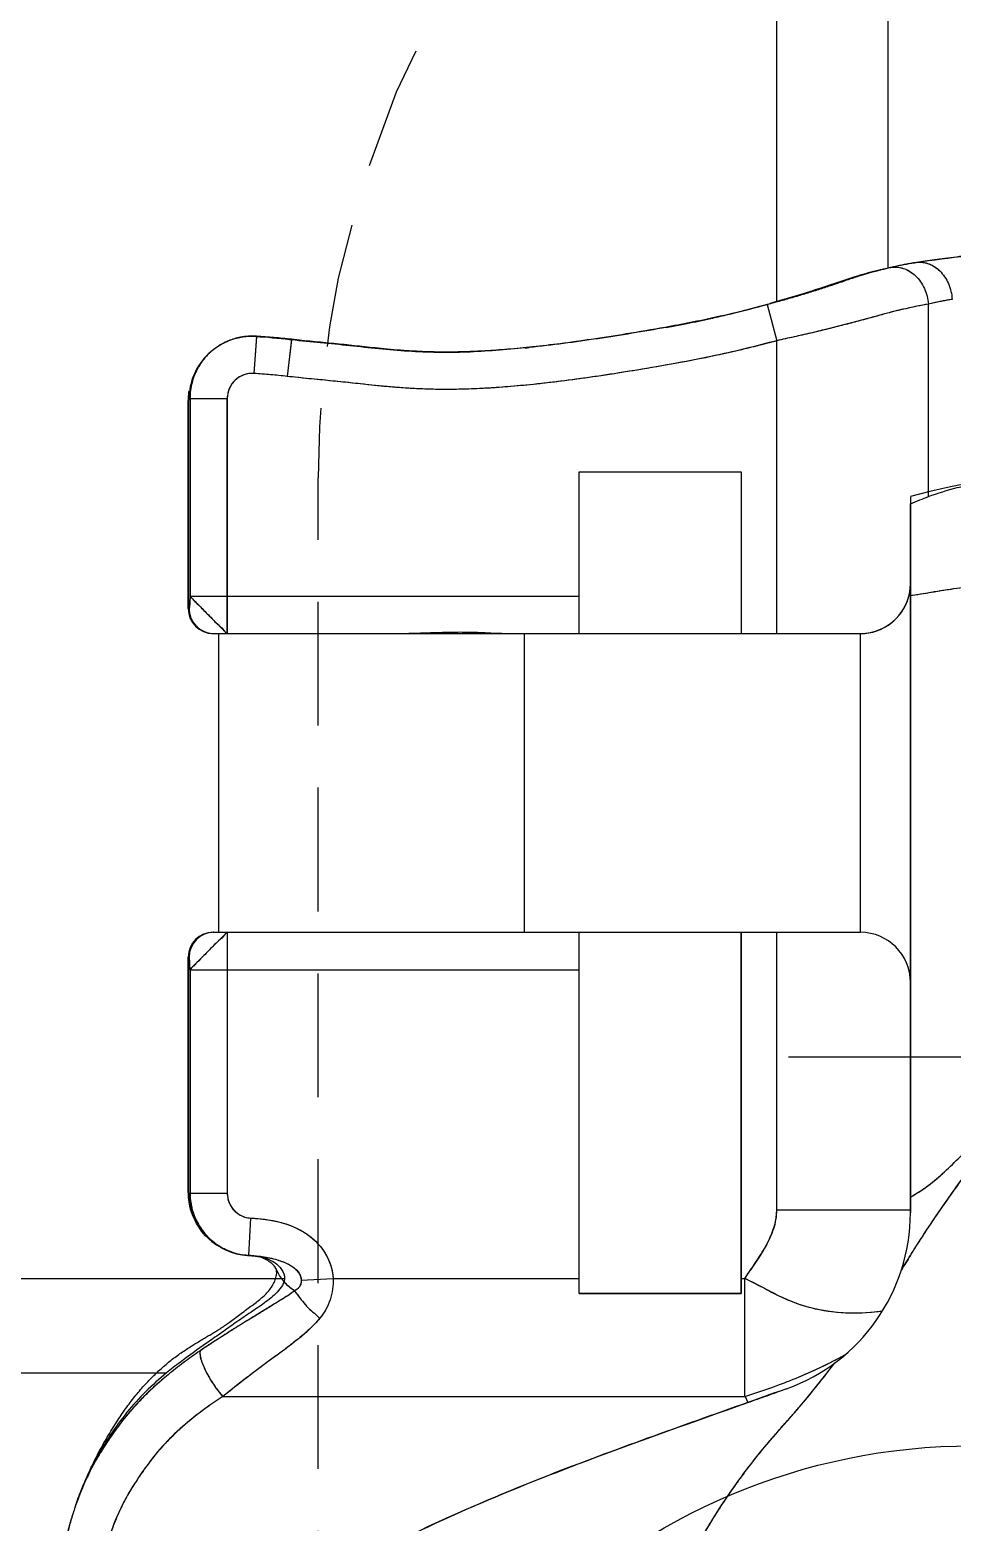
# Model space of a CAD drawing. Header units: millimetres. Extents: x 23075 to 24509, y -21593 to -20579.
# Drawn here: x 23700.8 to 23708.24, y -20905.32 to -20893.27 of the extents above; entities that cross this region are included whole.
import ezdxf

# ---------------------------------------------------------------- set-up
doc = ezdxf.new("R2010")
doc.units = ezdxf.units.MM
doc.header["$LTSCALE"] = 8
doc.linetypes.add('CENTER2', pattern=[1.125, 0.75, -0.125, 0.125, -0.125])
doc.linetypes.add('HIDDEN2', pattern=[0.1875, 0.125, -0.0625])
for name, color, linetype in [('Cav-cor', 30, 'Continuous'), ('PIN', 5, 'Continuous'), ('PRODUCT', 1, 'Continuous')]:
    doc.layers.add(name, color=color, linetype=linetype)

msp = doc.modelspace()

# ---------------------------------------------------------------- linework, layer by layer
at = {"linetype": 'HIDDEN2'}
msp.add_lwpolyline([(23743.12452297577, -20896.88509568168), (23743.12452297577, -20910.88509568168, -0.414213562373095), (23735.12452297577, -20918.88509568168), (23711.12452297577, -20918.88509568168, -0.4142135623730963), (23703.12452297577, -20910.88509568168), (23703.12452297577, -20896.88509568168, -0.4142135623730708), (23711.12452297577, -20888.88509568168), (23735.12452297577, -20888.88509568168, -0.4142135623731179)], format="xyb", close=True, dxfattribs=at)
at = {"layer": 'Cav-cor', "color": 241}
for p, q in [((23706.82722064855, -20895.46195229408), (23706.82722064855, -20888.31587822279)), ((23707.72667331585, -20895.19146022238), (23707.72667331585, -20889.23926096569)), ((23707.72667331585, -20895.19146022238), (23707.63081187265, -20895.21336483389)), ((23707.74229601395, -20895.18808681668), (23707.72601383095, -20895.19158312058)), ((23707.94942452605, -20895.14937509899), (23707.93912746545, -20895.15101583389)), ((23706.74926664475, -20895.48634295638), (23706.82722064855, -20895.77724333519)), ((23706.82722064855, -20895.46195229408), (23706.78035549875, -20895.47522275959)), ((23708.05138797715, -20896.99743423338), (23708.05138797715, -20895.48198941389)), ((23702.62615535415, -20895.74595521629), (23702.60670161045, -20896.04185264869)), ((23702.90936140185, -20895.77091662509), (23702.87531941205, -20896.06566057659)), ((23702.90941636995, -20895.77105427749), (23702.89342065925, -20895.76930906919)), ((23706.82722064855, -20898.14159568169), (23706.82722064855, -20895.77724333519)), ((23702.08189850995, -20897.94059568168), (23702.08189855395, -20896.25035208479)), ((23702.09057565535, -20896.24326408299), (23702.39093580005, -20896.24326369609)), ((23702.09057565505, -20896.24326439209), (23702.09057593845, -20897.84012514399)), ((23702.39096233475, -20898.14159568169), (23702.39093580005, -20896.24326369609)), ((23705.23218846595, -20898.14159568169), (23705.23218846595, -20896.83509568169)), ((23705.23218846595, -20896.83509568169), (23706.53868846595, -20896.83509568169)), ((23706.53868846595, -20896.83509568169), (23706.53868846595, -20898.14159568169)), ((23707.90548846595, -20897.03702382069), (23707.90548846595, -20902.81860459439)), ((23702.09057593865, -20897.84009568169), (23705.23218846595, -20897.84009568169)), ((23702.08276649525, -20897.94059568168), (23702.08189850995, -20897.94059568168)), ((23702.28209521415, -20898.14159568169), (23703.72761088025, -20898.14159568169)), ((23702.32296036305, -20900.55359568169), (23702.32296036305, -20898.14159568169)), ((23704.72636215965, -20898.14159568169), (23707.50348846595, -20898.14159568169)), ((23704.78998846595, -20900.55359568169), (23704.78998846595, -20898.14159568169)), ((23707.50348846595, -20900.55359568169), (23707.50348846595, -20898.14159568169)), ((23702.28207996105, -20900.55359568169), (23707.50348846595, -20900.55359568169)), ((23702.39096233475, -20900.55359568169), (23702.39096216035, -20902.65982510319)), ((23705.23218846595, -20903.46809568168), (23705.23218846595, -20900.55359568169)), ((23706.53868846595, -20900.55359568169), (23706.53868846595, -20903.46809568168)), ((23706.82722064855, -20902.79447496229), (23706.82722064855, -20900.55359568169)), ((23702.08189851255, -20902.65972819899), (23702.08189850995, -20900.75459568169)), ((23702.08189850995, -20900.75459568169), (23702.08276979065, -20900.75459568169)), ((23702.09057753875, -20900.85509568169), (23705.23218846595, -20900.85509568169)), ((23702.09057753865, -20900.85511839869), (23702.09057780355, -20902.65988836329)), ((23702.09057780375, -20902.65982496959), (23702.39096216035, -20902.65982510319)), ((23706.82722064855, -20902.79447496229), (23707.90548846595, -20902.79447487489)), ((23702.56515396825, -20903.16123621419), (23702.58145928285, -20902.86026629539)), ((23702.51212988535, -20903.15697229608), (23702.55435229125, -20903.16163952359)), ((23702.55590223445, -20903.16176899759), (23702.57482397475, -20903.16289926539)), ((23693.58727100705, -20903.34727694649), (23702.85364214325, -20903.34727694649)), ((23702.98831603485, -20903.36090057969), (23703.24484813585, -20903.34727694259)), ((23703.24484813655, -20903.34727694649), (23705.23218846595, -20903.34727694649)), ((23706.53868846595, -20903.34727694649), (23706.57044268375, -20903.34727694649)), ((23706.57044268375, -20904.30054527229), (23706.57044268375, -20903.34727694649)), ((23706.53868846595, -20903.46809568168), (23705.23218846595, -20903.46809568168)), ((23707.22296117915, -20904.12382182389), (23707.29644590615, -20904.02911294969)), ((23694.50045149335, -20904.11045192209), (23701.90095323965, -20904.11045192209)), ((23702.35428011355, -20904.30054527229), (23706.57044268375, -20904.30054527229)), ((23706.57113091635, -20904.30054527229), (23706.59232363165, -20904.34961614509))]:
    msp.add_line(p, q, dxfattribs=at)
msp.add_lwpolyline([(23708.60204087005, -20896.89277767068), (23708.56984469715, -20896.89714116399), (23708.39434749885, -20896.92439091699), (23708.22889565435, -20896.95609168558), (23708.06325313375, -20896.99426428789), (23707.90548846595, -20897.03641336519)], dxfattribs=at)
for centre, radius, start, end in [((23708.84306473345, -20900.34834498418), 5.276358226, 101.7651567953904, 102.0416580406013), ((23708.52729348325, -20898.80918224628), 3.7051478736, 99.13393873543843, 101.8378217421221), ((23704.30394699945, -20886.73253597149), 9.0865908455, 283.4489275589942, 285.6077469497839), ((23703.61130684165, -20884.19755958149), 11.7144574049, 285.5346962649949, 285.695482158001), ((23704.36079838255, -20886.78112008699), 9.0264763753, 281.1077778938915, 282.3692327968934), ((23704.70155969995, -20888.35192390209), 7.4191410484, 282.3972802251152, 283.3711262238133), ((23703.54331875875, -20882.59005853689), 13.2965459124, 280.3576101052074, 280.8531601820081), ((23703.94027181955, -20884.66913284269), 11.1799168533, 280.8614706819071, 281.1373144723024), ((23702.58780226345, -20896.25008077809), 0.5057435744, 86.3065975525382, 179.9983316889375), ((23702.23635221705, -20901.73037533469), 5.9971701627, 83.70987025768812, 86.33240355469687), ((23703.76205167285, -20885.52438638568), 10.3627776128, 275.7214723638069, 275.9048776390073), ((23707.50348846595, -20897.73959568169), 0.402, 270, 344.8481283012273), ((23702.28304628865, -20897.94042719779), 0.2011592196, 180.047991635392, 270.0438294505322), ((23702.28348987495, -20900.75432496329), 0.2007293541, 90.04868318174938, 180.0273433849369), ((23707.50348846595, -20900.95559568169), 0.402, 0, 90), ((23702.58499578935, -20902.65940506459), 0.5031159243, 180.0368005112342, 261.6685542598331), ((23706.39798846595, -20902.81860459439), 1.5075, 289.6763212840514, 0), ((23749.75020257125, -20929.14589906028), 49.2555438799, 148.1620238460048, 148.3212219077027), ((23705.75197223255, -20905.09303405479), 1.9280979645, 64.13046613418301, 64.88121501369906), ((23704.32139457485, -20907.09768357739), 3.8447482648, 126.9517531364958, 129.016547793786), ((23704.08292928025, -20906.77111388379), 3.4219952625, 126.7408487734783, 129.3586552311019), ((23704.20433701955, -20906.93204551448), 3.6235835657, 124.1290287560025, 126.7569968106136), ((23705.63041517615, -20900.76448976228), 3.6461564682, 297.0689847740903, 298.6098910635611), ((23705.22563375015, -20899.89008303799), 4.6101427188, 291.1405789748055, 292.4025052034888), ((23705.07246927845, -20899.48271452658), 5.0453362001, 287.2716603641746, 291.0944246060771), ((23703.55250504445, -20906.00749557208), 2.5253183909, 151.4256377074209, 158.2103451846793), ((23703.42470481215, -20905.95423720308), 2.3868796655, 158.5634900856841, 160.063402172561), ((23703.44764656645, -20905.96315469938), 2.4114934597, 158.2637887215048, 158.5654837687694), ((23703.45824865675, -20905.96607626729), 2.4224501497, 160.0706923812263, 161.4038811226349)]:
    msp.add_arc(centre, radius, start, end, dxfattribs=at)
for points, knots in [([(23711.97618295945, -20894.64883288808), (23711.88041612615, -20894.66940873519), (23711.68717940905, -20894.69491637609), (23711.39921321185, -20894.72746723768), (23711.11582689075, -20894.76616138418), (23710.83629024345, -20894.80193388598), (23710.56072419245, -20894.83272450108), (23710.29043894845, -20894.86521415118), (23710.02534148315, -20894.89462397859), (23709.68444038205, -20894.93230180879), (23709.27715783745, -20894.98387232899), (23708.81050181195, -20895.04079954429), (23708.37103010095, -20895.09216636329), (23708.08715590715, -20895.12754575788), (23707.94942452605, -20895.14937509899)], [0, 0, 0, 0, 0.0724144966, 0.1438376885, 0.2143325346, 0.2838276629, 0.352181175, 0.4193157916, 0.485082546, 0.5493647799, 0.6728696717, 0.7885768064, 0.8969065412, 1, 1, 1, 1]), ([(23707.63082705085, -20895.21354580859), (23707.57268334355, -20895.22790304949), (23707.44877192115, -20895.26296185279), (23707.25675761205, -20895.32927021529), (23707.04719825635, -20895.39803018049), (23706.90155871845, -20895.44075112289), (23706.82722064855, -20895.46195229408)], [0, 0, 0, 0, 0.2135706783, 0.4588427783, 0.7243367186, 1, 1, 1, 1]), ([(23707.74218202675, -20895.18744298908), (23707.75076051095, -20895.18559607159), (23707.78613109865, -20895.18049003139), (23707.82273078075, -20895.18517427969), (23707.84834240685, -20895.19339199529)], [0, 0, 0, 0, 0.2459874776, 1, 1, 1, 1]), ([(23707.89792380105, -20895.21599142579), (23707.91102722985, -20895.22382525099), (23707.92771818815, -20895.23592366978), (23707.94292049515, -20895.24965328149), (23707.94669699115, -20895.25325072808)], [0, 0, 0, 0, 0.7453555183, 1, 1, 1, 1]), ([(23707.94669699115, -20895.25325072808), (23707.97697080465, -20895.28208921379), (23708.02657376285, -20895.35424808699), (23708.04807691235, -20895.43869092719), (23708.05138825845, -20895.48198941389)], [0, 0, 0, 0, 0.4905327775, 1, 1, 1, 1]), ([(23707.96422671815, -20895.14453683129), (23707.99554033595, -20895.14176594859), (23708.06262323515, -20895.15221531189), (23708.11802760955, -20895.19018402839), (23708.14220817385, -20895.21371807828)], [0, 0, 0, 0, 0.4823066338000001, 1, 1, 1, 1]), ([(23708.14220817385, -20895.21371807828), (23708.17201757605, -20895.24273046809), (23708.22044661435, -20895.31560665009), (23708.24030987285, -20895.40029922279), (23708.24287021765, -20895.44372133059)], [0, 0, 0, 0, 0.4888334875, 1, 1, 1, 1]), ([(23708.05138797715, -20895.48198941389), (23707.96965008625, -20895.49666596579), (23707.78835019865, -20895.53418654478), (23707.50062324605, -20895.61685701849), (23707.17427291265, -20895.70022079979), (23706.94512948585, -20895.75197090759), (23706.82722064855, -20895.77724333519)], [0, 0, 0, 0, 0.1977983604, 0.4405581397, 0.7127838953, 1, 1, 1, 1]), ([(23705.93392345945, -20895.66993400899), (23705.75066063425, -20895.70346407848), (23705.38301846585, -20895.76441728809), (23705.01345555335, -20895.81301534099), (23704.82814538695, -20895.83217975009)], [0, 0, 0, 0, 0.5000086302000001, 1, 1, 1, 1]), ([(23706.82722064855, -20895.77724333519), (23706.66654772985, -20895.82026076749), (23706.34349453185, -20895.90055126079), (23705.85243466835, -20895.99022540649), (23705.35981731945, -20896.06999349188), (23704.86483716625, -20896.13399408299), (23704.45000127685, -20896.16716190949), (23704.11727045715, -20896.17295267029), (23703.86780682175, -20896.16427928799), (23703.61906879645, -20896.14385918188), (23703.37115691525, -20896.11556124429), (23703.12282513685, -20896.09128733088), (23702.95726402675, -20896.07507239608), (23702.87463547605, -20896.06558669959)], [0, 0, 0, 0, 0.1249973385, 0.249999263, 0.3750037073, 0.5000037399, 0.6249924354, 0.6874920118000001, 0.7499911881999999, 0.81249108, 0.8749942865000001, 0.9374973359000001, 1, 1, 1, 1]), ([(23704.79514446765, -20895.83553952819), (23704.71671359845, -20895.84339703139), (23704.55964968535, -20895.85720452779), (23704.24496690655, -20895.87675961959), (23703.85006098705, -20895.87119837768), (23703.45840225605, -20895.82603323768), (23703.14472443095, -20895.79449385449), (23702.98778158695, -20895.77953430069), (23702.90941636995, -20895.77105427749)], [0, 0, 0, 0, 0.1250118081, 0.2500314695, 0.4999713333, 0.7499790934999999, 0.8749894351, 1, 1, 1, 1]), ([(23702.60670161045, -20896.04185264869), (23702.57938628955, -20896.04005479199), (23702.52334921475, -20896.04777355629), (23702.45129828105, -20896.09168520589), (23702.40242396115, -20896.16048050459), (23702.39093254925, -20896.21589376889), (23702.39093580005, -20896.24326369609)], [0, 0, 0, 0, 0.2499662904, 0.5000263931000001, 0.7500747626000001, 1, 1, 1, 1]), ([(23707.90548846595, -20897.83540863408), (23707.95210795685, -20897.82752121829), (23708.13727029185, -20897.79671789159), (23708.32280825215, -20897.76780203719), (23708.46214182405, -20897.75026926999)], [0, 0, 0, 0, 0.2518827585, 1, 1, 1, 1]), ([(23702.09057647395, -20897.84012585659), (23702.09045412245, -20897.85258491449), (23702.08996369745, -20897.87072853959), (23702.08875619425, -20897.89385429658), (23702.08773399385, -20897.90889165269), (23702.08655011245, -20897.92120849279), (23702.08550721325, -20897.93140291369), (23702.08420815795, -20897.93641856679), (23702.08360135345, -20897.94059555808), (23702.08276649525, -20897.94059554419)], [0, 0, 0, 0, 0.3697478312, 0.5380770581000001, 0.6881658002, 0.8146126365, 0.912046458, 0.9752250809, 1, 1, 1, 1]), ([(23702.09057683005, -20897.84009568169), (23702.10266263405, -20897.85473017839), (23702.12841695745, -20897.88051952208), (23702.16916805895, -20897.92058941229), (23702.21122202385, -20897.96398468608), (23702.25609653115, -20898.01014158679), (23702.31018444635, -20898.06277936279), (23702.34768170165, -20898.10059204669), (23702.37027305045, -20898.12312943759)], [0, 0, 0, 0, 0.1430839062, 0.274129835, 0.4310726194, 0.5985483406000001, 0.7594328838, 1, 1, 1, 1]), ([(23702.08276649525, -20897.94059568168), (23702.08276656615, -20897.96674146709), (23702.09320729315, -20898.01958780019), (23702.13786448355, -20898.08640613178), (23702.20453810825, -20898.13110117238), (23702.25726694935, -20898.14159568169), (23702.28331759815, -20898.14159568169)], [0, 0, 0, 0, 0.2503347971, 0.5005219357, 0.7505760958, 1, 1, 1, 1]), ([(23703.72761088065, -20898.14159414529), (23703.81314397815, -20898.14159414519), (23703.94136367755, -20898.13738306169), (23704.11198159005, -20898.13191919869), (23704.23913169145, -20898.12848231228), (23704.36494917275, -20898.12958034018), (23704.52711005165, -20898.13650733299), (23704.64736891995, -20898.14160053309), (23704.72636216385, -20898.14160053879)], [0, 0, 0, 0, 0.2568331958, 0.3851030353, 0.5126153219, 0.6387375974, 0.7628042494, 1, 1, 1, 1]), ([(23702.39096233475, -20900.55359568169), (23702.39027777075, -20900.55359568169), (23702.38848781545, -20900.55588796079), (23702.38424757785, -20900.55871872729), (23702.37800323615, -20900.56483723519), (23702.36963745845, -20900.57267196918), (23702.35955324055, -20900.58287111179), (23702.34271950035, -20900.60001430588), (23702.32922046635, -20900.61374319279), (23702.31957284495, -20900.62332351579)], [0, 0, 0, 0, 0.0205680239, 0.07507695610000001, 0.1614764207, 0.2777002024, 0.4217183073, 0.5914934279999999, 1, 1, 1, 1]), ([(23702.31957284495, -20900.62332351579), (23702.29571214155, -20900.64701777559), (23702.24630048745, -20900.69415891589), (23702.18887552005, -20900.75439920858), (23702.14535210085, -20900.79812172199), (23702.11996828695, -20900.82319935549), (23702.10240910125, -20900.84152276619), (23702.09325623945, -20900.85125281928), (23702.09057683005, -20900.85509568169)], [0, 0, 0, 0, 0.3095707192, 0.6285752713, 0.7659802069, 0.8776036993999999, 0.9568717115, 1, 1, 1, 1]), ([(23702.09057713625, -20900.85511902668), (23702.09043380395, -20900.84267397919), (23702.08992662345, -20900.82454279119), (23702.08871846435, -20900.80142308869), (23702.08770264095, -20900.78636970718), (23702.08652789665, -20900.77403266419), (23702.08549797405, -20900.76381358788), (23702.08420338735, -20900.75878862608), (23702.08360625825, -20900.75459562539), (23702.08276979065, -20900.75459561919)], [0, 0, 0, 0, 0.3691662104, 0.5374813047, 0.6876693586, 0.8142768143000001, 0.911881113, 0.9751889162, 1, 1, 1, 1]), ([(23707.90548846595, -20902.69094488419), (23707.95541690345, -20902.66251644348), (23708.05238980085, -20902.60095719388), (23708.18318147395, -20902.48749577629), (23708.30876350795, -20902.36487545109), (23708.43508908885, -20902.23576430469), (23708.56315270385, -20902.10062226169), (23708.73544821705, -20901.91128438069), (23708.86117148175, -20901.76361169259), (23708.94766973865, -20901.66656150198)], [0, 0, 0, 0, 0.1175035476, 0.2340450589, 0.3533646717, 0.4764971503, 0.6034241264, 0.734124233, 1, 1, 1, 1]), ([(23708.06156013525, -20902.92076665088), (23708.20119247105, -20902.71258342969), (23708.50272915135, -20902.29876854458), (23708.80147645095, -20901.88302832669), (23708.94766973865, -20901.66656150198)], [0, 0, 0, 0, 0.4897091334000001, 1, 1, 1, 1]), ([(23702.08189851255, -20902.65973526059), (23702.08248268575, -20902.65990070569), (23702.08535443085, -20902.66040834879), (23702.08830536455, -20902.66023033978), (23702.09057780355, -20902.65988836329)], [0, 0, 0, 0, 0.2089888548, 1, 1, 1, 1]), ([(23702.39096216035, -20902.65982510319), (23702.39095984835, -20902.68507953278), (23702.40075469475, -20902.73611514309), (23702.44272927545, -20902.80134330839), (23702.50580362425, -20902.84647454779), (23702.55623830375, -20902.85890127609), (23702.58145928605, -20902.86026629479)], [0, 0, 0, 0, 0.2499507092, 0.4999782654, 0.7500150018, 1, 1, 1, 1]), ([(23706.57044268375, -20903.34727694649), (23706.59854956385, -20903.30401623759), (23706.65809239585, -20903.21894853729), (23706.74262072115, -20903.08876624769), (23706.80889558005, -20902.94821581589), (23706.82722064855, -20902.84551421479), (23706.82722064855, -20902.79447496229)], [0, 0, 0, 0, 0.2502837059, 0.5037441745, 0.7523862151, 1, 1, 1, 1]), ([(23702.58145928605, -20902.86026629479), (23702.65670515685, -20902.86433587049), (23702.80729397605, -20902.88076214879), (23703.02098681365, -20902.96451414819), (23703.18981222015, -20903.12324753009), (23703.24087499805, -20903.27265648809), (23703.24484813655, -20903.34727694649)], [0, 0, 0, 0, 0.2509906407, 0.50143063, 0.7511066645000001, 1, 1, 1, 1]), ([(23707.90548846595, -20903.16266399709), (23707.91824023555, -20903.14217593909), (23707.96911803995, -20903.06081192569), (23708.02154925325, -20902.98042041419), (23708.06156013525, -20902.92076665088)], [0, 0, 0, 0, 0.2514788691, 1, 1, 1, 1]), ([(23702.62781047695, -20903.16581387988), (23702.66571182665, -20903.16945608798), (23702.73917523595, -20903.18020374569), (23702.82691705675, -20903.20667012349), (23702.89148231525, -20903.23548667679), (23702.93635033955, -20903.26411637559), (23702.97420506025, -20903.30493603149), (23702.98698536965, -20903.34186718009), (23702.98831880175, -20903.36090043549)], [0, 0, 0, 0, 0.2607858373, 0.5069999517, 0.6249101869, 0.7442841424, 0.8693198851999999, 1, 1, 1, 1]), ([(23702.63393760715, -20903.16992040738), (23702.65904290385, -20903.17386468498), (23702.70889082955, -20903.18460826219), (23702.77897418455, -20903.21753268869), (23702.83346808485, -20903.27196769298), (23702.85398092395, -20903.32206727759), (23702.85364214325, -20903.34727694649)], [0, 0, 0, 0, 0.2506898235, 0.5011051878, 0.7512959491, 1, 1, 1, 1]), ([(23702.84934069935, -20903.37351710289), (23702.84259022515, -20903.39500412679), (23702.81835582955, -20903.43441756859), (23702.75466146865, -20903.49812182828), (23702.66480889765, -20903.56639442629), (23702.55208805005, -20903.64004441049), (23702.44171862415, -20903.71665417179), (23702.33292688125, -20903.79449792168), (23702.18786316285, -20903.89552266808), (23702.08024158565, -20903.97231608409), (23702.01015373865, -20904.02518377809)], [0, 0, 0, 0, 0.0631719147, 0.126328579, 0.2525194719, 0.3785371694, 0.5041670611, 0.6292657453, 0.7537595616, 1, 1, 1, 1]), ([(23702.93514127865, -20903.44793141849), (23702.90559577225, -20903.46950682728), (23702.84341479665, -20903.51022435478), (23702.74750140605, -20903.56896414409), (23702.65024669145, -20903.62895380249), (23702.51987030955, -20903.70773639118), (23702.35981241025, -20903.80841074428), (23702.23335411195, -20903.89045169819), (23702.17129481475, -20903.93252934509)], [0, 0, 0, 0, 0.121315147, 0.2462411249, 0.3730116905, 0.5002136048, 0.75136783, 1, 1, 1, 1]), ([(23702.93411915205, -20903.44732639349), (23702.92587552995, -20903.44242263119), (23702.89458663035, -20903.42151813539), (23702.86733001785, -20903.39494685969), (23702.84933823465, -20903.37351064318)], [0, 0, 0, 0, 0.2552534543, 1, 1, 1, 1]), ([(23702.98831880175, -20903.36090043549), (23702.98961956195, -20903.37955050309), (23702.97864107895, -20903.41691508629), (23702.94932155805, -20903.43996693769), (23702.93411915205, -20903.44732639349)], [0, 0, 0, 0, 0.5253656401, 1, 1, 1, 1]), ([(23702.93430870835, -20903.44729774598), (23702.94412028485, -20903.46244910469), (23702.97058968455, -20903.49569989129), (23703.00394859745, -20903.54095414749), (23703.03854995205, -20903.58096964129), (23703.08190206545, -20903.62013412069), (23703.11732397685, -20903.64772730699), (23703.13704548535, -20903.67030089179)], [0, 0, 0, 0, 0.1790516666, 0.420724949, 0.5579955114, 0.7026674023, 1, 1, 1, 1]), ([(23703.24484813655, -20903.34727694649), (23703.24743615355, -20903.40505235409), (23703.23224901005, -20903.52231471819), (23703.17441109485, -20903.62591112519), (23703.13720149765, -20903.66977598108)], [0, 0, 0, 0, 0.5013533021, 1, 1, 1, 1]), ([(23706.59324649365, -20903.35815095259), (23706.63853117745, -20903.38010034609), (23706.72723669835, -20903.42703442539), (23706.85957230045, -20903.49694151309), (23706.99611287355, -20903.55471695289), (23707.18111136915, -20903.60684141808), (23707.41172036635, -20903.63347885809), (23707.59389411705, -20903.62106992579), (23707.68112098095, -20903.60973827949)], [0, 0, 0, 0, 0.1324012876, 0.2639773788, 0.3937133057, 0.5215826595, 0.7685784926000001, 1, 1, 1, 1]), ([(23703.13720149765, -20903.66977598108), (23703.10980296925, -20903.70236181209), (23703.05085920875, -20903.76403485038), (23702.95318119325, -20903.84601851748), (23702.85238870905, -20903.92341222859), (23702.74967407735, -20903.99740171509), (23702.64815994955, -20904.07189474009), (23702.51676622575, -20904.17336922469), (23702.41859933125, -20904.24915990239), (23702.35428011355, -20904.30054527229)], [0, 0, 0, 0, 0.1268407538, 0.2533915203, 0.3796102218, 0.5054017021, 0.6305226079999999, 0.7547268228, 1, 1, 1, 1]), ([(23702.17132338065, -20903.93256449548), (23702.16960215955, -20903.94227798349), (23702.17041260505, -20903.96555440619), (23702.18270740025, -20904.02144091859), (23702.21777622055, -20904.10330084149), (23702.27724182445, -20904.20366203138), (23702.32708990235, -20904.26952619989), (23702.35428011355, -20904.30054505359)], [0, 0, 0, 0, 0.07073170200000001, 0.1642981327, 0.4098295413, 0.7042406609999999, 1, 1, 1, 1]), ([(23706.98260893395, -20904.15229538509), (23707.00881291985, -20904.14149084148), (23707.11254327545, -20904.09756743958), (23707.21458448215, -20904.04961774769), (23707.28964590375, -20904.01124358469)], [0, 0, 0, 0, 0.2516211191, 1, 1, 1, 1]), ([(23701.90096329015, -20904.11047641049), (23701.78428503035, -20904.20527269689), (23701.56979988985, -20904.41701201589), (23701.40569230865, -20904.66917566949), (23701.33477779705, -20904.79963844829)], [0, 0, 0, 0, 0.5030838413000001, 1, 1, 1, 1]), ([(23701.91279316275, -20904.12525659209), (23701.89575568145, -20904.13924136699), (23701.82863219925, -20904.19547260208), (23701.76413710985, -20904.25487878749), (23701.71785899965, -20904.30126440559)], [0, 0, 0, 0, 0.2517210062, 1, 1, 1, 1]), ([(23707.04122889365, -20904.34951547569), (23707.08796304125, -20904.29434629279), (23707.14855641055, -20904.21908660479), (23707.20803923475, -20904.14298638079), (23707.22296117915, -20904.12382182378)], [0, 0, 0, 0, 0.7485419019, 1, 1, 1, 1]), ([(23706.90557298195, -20904.23808133219), (23706.34910699165, -20904.43706558668), (23705.10697922145, -20904.86790651458), (23703.94824533785, -20905.35617448749), (23703.32473881535, -20905.70458562719), (23703.29961090425, -20905.71877640788)], [0, 0, 0, 0, 0.423284379, 0.9767029964, 1, 1, 1, 1]), ([(23701.71785899965, -20904.30126440559), (23701.67333912715, -20904.34588770159), (23701.58831076265, -20904.43807280248), (23701.43713415415, -20904.63672127209), (23701.33746857275, -20904.79546567499), (23701.28168903755, -20904.90660241809)], [0, 0, 0, 0, 0.2526136054, 0.5016591441, 1, 1, 1, 1]), ([(23702.35428011355, -20904.30054527229), (23702.28962585465, -20904.34357811109), (23702.16278295895, -20904.43245403908), (23701.98398093755, -20904.57946770099), (23701.82445536685, -20904.74514215589), (23701.68929323925, -20904.92893833689), (23701.56769315345, -20905.12095254939), (23701.47237645725, -20905.32749449839), (23701.40087314025, -20905.54349947449), (23701.36568385665, -20905.69131430789), (23701.35147881425, -20905.76603523679)], [0, 0, 0, 0, 0.1273650387, 0.253819171, 0.3790570472, 0.5033563764, 0.6273797939, 0.7511905406999999, 0.8752698856000001, 1, 1, 1, 1]), ([(23706.09645573085, -20907.24170525419), (23706.07144887155, -20907.15625205279), (23706.02118434045, -20906.98637648169), (23705.95751746955, -20906.73225728618), (23705.92571434195, -20906.52027347248), (23705.92259254745, -20906.35469552349), (23705.93505974285, -20906.19678528079), (23705.97446623165, -20906.00763720719), (23706.07109579975, -20905.73243054259), (23706.22168661005, -20905.42736464839), (23706.42573969225, -20905.10683015298), (23706.59960682705, -20904.86800349448), (23706.73922978535, -20904.69545405189), (23706.87443628905, -20904.53919631318), (23706.97643840965, -20904.42599997888), (23707.04122889365, -20904.34951547569)], [0, 0, 0, 0, 0.0823454128, 0.1638263251, 0.2421816679, 0.2798946295, 0.3167512095, 0.3884873864, 0.4578033486, 0.5860787400999999, 0.7020547215, 0.808910844, 0.8591020342, 0.9072952948999999, 1, 1, 1, 1]), ([(23701.16227459635, -20905.19356876449), (23701.15146619155, -20905.22568303299), (23701.11072843165, -20905.35546483209), (23701.07979265425, -20905.48820848489), (23701.06075111925, -20905.58853044279)], [0, 0, 0, 0, 0.2491542851, 1, 1, 1, 1])]:
    msp.add_open_spline(points, degree=3, knots=knots, dxfattribs=at)
for points in [[(23707.84834240685, -20895.19339199529), (23707.86563696365, -20895.19894110599), (23707.88233436415, -20895.20667135179), (23707.89792380105, -20895.21599142579)], [(23708.24287021775, -20895.44372133059), (23708.17870868635, -20895.45467362929), (23708.11487796785, -20895.46764800369), (23708.05138797715, -20895.48198941389)], [(23702.87463547605, -20896.06558669959), (23702.78556656645, -20896.05529956848), (23702.69616949875, -20896.04773420398), (23702.60670161045, -20896.04185264869)], [(23702.09057565505, -20896.24326439209), (23702.08718513905, -20896.24477334919), (23702.08403686625, -20896.24720694789), (23702.08189855395, -20896.25024012618)], [(23702.57480913395, -20903.16308437409), (23702.59458645015, -20903.16466998879), (23702.61433725735, -20903.16684100869), (23702.63393760715, -20903.16992040738)], [(23702.85364214325, -20903.34727694649), (23702.85352304215, -20903.35613960578), (23702.85201223565, -20903.36506584219), (23702.84934069935, -20903.37351710289)]]:
    msp.add_open_spline(points, degree=3, dxfattribs=at)
at = {"layer": 'PIN', "color": 62, "linetype": 'CENTER2', "ltscale": 0.3}
msp.add_line((23706.92298846595, -20901.55859568169), (23715.92298846595, -20901.55859568169), dxfattribs=at)
at = {"layer": 'PRODUCT'}
for p, q in [((23707.74852311732, -20895.18602593941), (23707.74218230258, -20895.18744425098)), ((23706.74926664489, -20895.48634295632), (23706.82722064865, -20895.77724333519)), ((23708.05138797727, -20897.03630931896), (23708.05138797727, -20895.48198941381)), ((23702.62646581276, -20895.74123238905), (23702.6067016105, -20896.04185264863)), ((23702.90987928141, -20895.7664326941), (23702.87531941217, -20896.06566057654)), ((23706.82722064865, -20898.14159568168), (23706.82722064865, -20895.77724333519)), ((23702.07648846595, -20897.94059568168), (23702.07648846595, -20896.27357088468)), ((23702.07648892574, -20896.27251790306), (23702.0764908664, -20896.27286498604)), ((23702.09057565538, -20896.24326408297), (23702.39093580015, -20896.24326369604)), ((23702.09057565507, -20896.24326439211), (23702.09057593858, -20897.84012514396)), ((23702.39093580015, -20896.24326369604), (23702.39096233487, -20898.14159568168)), ((23705.23218846596, -20898.14159568168), (23705.23218846596, -20896.83509568168)), ((23705.23218846596, -20896.83509568168), (23706.53868846596, -20896.83509568168)), ((23706.53868846596, -20896.83509568168), (23706.53868846596, -20898.14159568168)), ((23707.90548846596, -20902.81860459444), (23707.90548846596, -20897.09413358326)), ((23702.09057593868, -20897.84009568168), (23705.23218846596, -20897.84009568168)), ((23702.08276649533, -20897.94059568168), (23702.07648854535, -20897.94059568168)), ((23702.27743806129, -20898.14159568168), (23707.50348846595, -20898.14159568168)), ((23704.78998846595, -20900.55359568168), (23704.78998846595, -20898.14159568168)), ((23707.50348846595, -20900.55359568168), (23707.50348846595, -20898.14159568168)), ((23702.27742934673, -20900.55359568168), (23707.50348846595, -20900.55359568168)), ((23702.39096233487, -20900.55359568168), (23702.3909621604, -20902.65982510312)), ((23705.23218846596, -20903.46809568168), (23705.23218846596, -20900.55359568168)), ((23706.53868846596, -20903.46809568168), (23706.53868846596, -20900.55359568168)), ((23706.82722064865, -20902.79447496232), (23706.82722064865, -20900.55359568168)), ((23702.07648846595, -20902.65079749837), (23702.07648846595, -20900.75459568168)), ((23702.07648856505, -20900.75459568168), (23702.08276979073, -20900.75459568168)), ((23702.09057753874, -20900.85509568168), (23705.23218846596, -20900.85509568168)), ((23702.09057753865, -20900.8551183986), (23702.09057780366, -20902.65988836325)), ((23702.07649026611, -20902.65075282451), (23702.0764885161, -20902.6509794896)), ((23702.09057780387, -20902.65982496956), (23702.3909621604, -20902.65982510312)), ((23706.82722064865, -20902.79447496232), (23707.90548846596, -20902.79447487489)), ((23702.56515396831, -20903.16123621417), (23702.58145928298, -20902.86026629539)), ((23702.55594523743, -20903.16177167545), (23702.55624908913, -20903.16178858568)), ((23702.55624908913, -20903.16178858568), (23702.5653828861, -20903.16125646733)), ((23702.78482013692, -20903.27120775988), (23702.78467675226, -20903.2708903046)), ((23702.98831603492, -20903.36090057972), (23703.24484813593, -20903.34727694253)), ((23703.24484813663, -20903.34727694645), (23705.23218846596, -20903.34727694645)), ((23706.53868846596, -20903.34727694645), (23706.57044268384, -20903.34727694645)), ((23706.57044268384, -20904.30054527223), (23706.57044268384, -20903.34727694645)), ((23705.23218846596, -20903.46809568168), (23706.53868846596, -20903.46809568168)), ((23702.35428011356, -20904.30054527223), (23706.57044268384, -20904.30054527223))]:
    msp.add_line(p, q, dxfattribs=at)
msp.add_circle((23708.40798846595, -20909.69909568168), 5, dxfattribs=at)
for centre, radius, start, end in [((23707.50348846595, -20897.73959568168), 0.402, 270, 0), ((23702.27748846596, -20897.94059568168), 0.201, 180, 270), ((23702.27748846596, -20900.75459568168), 0.201, 90, 180), ((23707.50348846595, -20900.95559568168), 0.402, 0, 90), ((23706.39798846596, -20902.81860459444), 1.5075, 289.6763212839211, 0)]:
    msp.add_arc(centre, radius, start, end, dxfattribs=at)
for points, start_tangent, end_tangent in [([(23708.47087630035, -20895.07848690081), (23708.46205415137, -20895.07946778956), (23708.3525395705, -20895.09229556413), (23708.25302962585, -20895.10519946776), (23708.16243858264, -20895.11715480897), (23708.0801692533, -20895.12777110536), (23708.00591400812, -20895.13790252031), (23707.9393729942, -20895.14838010922)], (-0.9939079091665183, -0.1102137382372993), (-0.985654450843223, -0.1687758973696913)), ([(23706.74875031669, -20895.48459577437), (23707.1032010955, -20895.37833253333), (23707.6722804163, -20895.2034743454), (23707.74838131524, -20895.18539742678)], (0.963540639063926, 0.2675620243462838), (0.9754810391190339, 0.2200834894290111)), ([(23707.66189825335, -20895.20660191112), (23707.58990665278, -20895.22594012082), (23707.51524745428, -20895.24844364003), (23707.4365085203, -20895.27447201845), (23707.39372095453, -20895.28904407685)], (-0.969329725904003, -0.2457638754554267), (-0.9462987167450393, -0.3232935797177105)), ([(23707.74218230258, -20895.18744425098), (23707.66601802412, -20895.20556074138), (23707.66189825335, -20895.20660191112)], (-0.9756702095937987, -0.2192433399471764), (-0.9693297258213379, -0.2457638757814703)), ([(23707.74218202681, -20895.1874429891), (23707.84834240691, -20895.19339199525), (23707.9466969912, -20895.25325072799)], (0.9775995106856756, 0.2104737435100338), (0.7241222671279435, -0.6896716191416661)), ([(23707.93937327529, -20895.14837793249), (23707.9030229877, -20895.15473870402), (23707.8659496037, -20895.16167515794), (23707.82736219544, -20895.16931252358), (23707.78639328009, -20895.17780534915), (23707.74852307984, -20895.18602577127)], (-0.9860094606456916, -0.1666893623396295), (-0.9760964642206135, -0.2173377384073384)), ([(23707.93940593287, -20895.14837241484), (23708.04508442572, -20895.15382557157), (23708.14220817394, -20895.21371807824), (23708.21253902086, -20895.31680272779), (23708.24287021773, -20895.44372133053)], (0.9760858857957396, 0.217385242255187), (0.05886184874080743, -0.9982661382431112)), ([(23707.9466969912, -20895.25325072799), (23708.01887311639, -20895.35583759974), (23708.05138825847, -20895.48198941381)], (0.7241222670726342, -0.6896716191997381), (0.07625450532425725, -0.9970883864621797)), ([(23707.39372095453, -20895.28904407685), (23707.35102021565, -20895.30363068997), (23707.25956001427, -20895.33449664232), (23707.16341547885, -20895.36588230871), (23707.06435980133, -20895.39677875759), (23706.96344208614, -20895.42678589282), (23706.85974828911, -20895.45628962074), (23706.74927168134, -20895.48636176811)], (-0.9462987166923043, -0.3232935798720697), (-0.966388318419805, -0.2570867908348103)), ([(23706.13044924485, -20895.63038613414), (23706.47086987845, -20895.55648700519), (23706.74875031669, -20895.48459577437)], (0.9809579773427956, 0.194220098567402), (0.9635406390606818, 0.2675620243579663)), ([(23706.74927168134, -20895.48636176811), (23706.50658300107, -20895.54850315655), (23706.23193961004, -20895.6106955423), (23706.13059122382, -20895.63116015942)], (-0.9664114059404455, -0.2569999892377653), (-0.9813373690759052, -0.1922939626072031)), ([(23708.05138797727, -20895.48198941381), (23707.95835777565, -20895.49964726973), (23707.86772631968, -20895.51894835242), (23707.78031160681, -20895.53985147355), (23707.68776007222, -20895.56414913564), (23707.58463344703, -20895.59230920317), (23707.47195969228, -20895.62288665651), (23707.35150025822, -20895.654528456), (23707.226071471, -20895.68597979975), (23707.09849601554, -20895.71647169009), (23706.96742613589, -20895.74649441127), (23706.82722064865, -20895.77724333519)], (-0.9842593776174732, -0.1767299566345915), (-0.977791797129308, -0.2095786283632907)), ([(23708.24287021783, -20895.44372133053), (23708.207993736, -20895.44988358933), (23708.17233438248, -20895.456617022), (23708.13491284307, -20895.46408441079), (23708.09485982623, -20895.47245141578), (23708.05138797727, -20895.48198941381)], (-0.9857418004966915, -0.1682649777985331), (-0.9754246250311494, -0.220333385765394)), ([(23702.62646578834, -20895.74123215639), (23702.49747082435, -20895.74915786789), (23702.40026196247, -20895.77835516467)], (-0.9977034702046121, 0.06773319379502539), (-0.9237766208380483, -0.3829317886948491)), ([(23706.13059122382, -20895.63116015942), (23705.92494071024, -20895.66956455265), (23705.61155321145, -20895.72325411611), (23705.32853057312, -20895.76718811964), (23705.07917763092, -20895.80148340233), (23704.85583140768, -20895.82770240563), (23704.65508550897, -20895.84681152066), (23704.47383532013, -20895.85980772127), (23704.31014498134, -20895.86726558889), (23704.16183783846, -20895.86963716408), (23704.02672563293, -20895.86764698197), (23703.90279146141, -20895.86245207496), (23703.78849813711, -20895.8549748222), (23703.68285989692, -20895.84593666263), (23703.58604738212, -20895.83630096956), (23703.49847061612, -20895.82695654489), (23703.41666711895, -20895.81807623052), (23703.33571298666, -20895.80949060144), (23703.25201287108, -20895.80107225181), (23703.16618938848, -20895.7927271713), (23703.07966517727, -20895.784287525), (23702.99379808571, -20895.77557049872), (23702.90988793648, -20895.76643174186)], (-0.9813373690715862, -0.1922939626292447), (-0.993601768448239, 0.1129403636284749)), ([(23702.40026196247, -20895.77835516467), (23702.3658307087, -20895.79417831833), (23702.24819723755, -20895.87678919703), (23702.15895078314, -20895.98908791331), (23702.10641847216, -20896.11680980963), (23702.09052215692, -20896.24326432256)], (-0.9237766208412457, -0.3829317886871361), (0.002197597289702957, -0.9999975852801608)), ([(23702.90987928182, -20895.76643269049), (23702.83873163613, -20895.7587428963), (23702.76775705647, -20895.75205679481), (23702.69698897476, -20895.74627024702), (23702.62646163085, -20895.74127667819)], (-0.9933964419037478, 0.1147323372592657), (-0.9978421544210366, 0.06565847135278206)), ([(23706.82722064865, -20895.77724333519), (23706.57808119176, -20895.84131823146), (23706.29364235206, -20895.90575046182), (23705.97809405504, -20895.9664145878), (23705.66017008615, -20896.02076368752), (23705.37226427754, -20896.06548679374), (23705.11737177484, -20896.10054920832), (23704.88772945774, -20896.12750399644), (23704.68014705216, -20896.14726579153), (23704.49152386183, -20896.16075093811), (23704.31937181197, -20896.16853247583), (23704.16182744153, -20896.17099362334), (23704.01793187971, -20896.16886272104), (23703.88644703707, -20896.16335902296), (23703.76557839835, -20896.15545091072), (23703.654648657, -20896.14595572679), (23703.55479080436, -20896.13600504954), (23703.46597730666, -20896.12652198481), (23703.38433259607, -20896.11765854761), (23703.30474973976, -20896.10922674604), (23703.2225520837, -20896.10097063899), (23703.13714387614, -20896.09266686086), (23703.04991208574, -20896.08414262512), (23702.96224306686, -20896.07520299887), (23702.8746354762, -20896.06558669959)], (-0.9659780313372561, -0.258624134553987), (-0.9934749887088583, 0.1140501942564494)), ([(23702.6067016105, -20896.04185264863), (23702.55476069578, -20896.04511600503), (23702.5018041534, -20896.06327249905), (23702.45451541706, -20896.09643798246), (23702.41861370728, -20896.14143167527), (23702.39741268124, -20896.19258615035), (23702.39093580015, -20896.24326369604)], (-0.9978409671858519, 0.06567651182579393), (0.0001187740486132845, -0.9999999929463625)), ([(23702.8746354762, -20896.06558669959), (23702.8085216317, -20896.05844525622), (23702.74146948996, -20896.05213772366), (23702.67418729356, -20896.04664579453), (23702.6067016105, -20896.04185264863)], (-0.9933962944229825, 0.1147336141969182), (-0.9978461516068254, 0.06559769602240935)), ([(23702.07737015909, -20896.2408919885), (23702.08388325576, -20896.18096420744)], (0.05478222462777207, 0.9984983264206467), (0.161280486420798, 0.9869086101052473)), ([(23702.09057565507, -20896.24326439211), (23702.07842314784, -20896.25745630222), (23702.07623421583, -20896.27252419366)], (-0.913605308156143, -0.4066021899952322), (0.02468976507090188, -0.9996951612870514)), ([(23702.07651701208, -20896.27332900992), (23702.07679096985, -20896.25438739031), (23702.07737015909, -20896.2408919885)], (-0.001866555610114303, 0.9999982579835599), (0.05478222509917637, 0.9984983263947833)), ([(23708.05138797727, -20897.03630931896), (23708.28421273872, -20896.96360090766), (23708.53521638257, -20896.91310129953)], (0.9318813119864069, 0.3627633117757267), (0.9865805022464722, 0.1632755725364284)), ([(23707.90548846596, -20897.09413358326), (23707.98293162943, -20897.06322011461), (23708.05138797727, -20897.03630931896)], (0.9280807698394655, 0.3723789530225699), (0.9318813119790631, 0.3627633117945915)), ([(23707.92073363909, -20897.83285524551), (23708.09873538592, -20897.80346929385), (23708.28022451159, -20897.77529305224), (23708.46214182405, -20897.75026926991)], (0.9862751434701054, 0.165110088647009), (0.9921383666461384, 0.1251457607301682)), ([(23702.09057648098, -20897.84012514929), (23702.08956679145, -20897.87747027001), (23702.08867682948, -20897.89446895026), (23702.08760985927, -20897.90960918642), (23702.08642561079, -20897.92234147111), (23702.08518381399, -20897.93211629719), (23702.08394419885, -20897.93838415727), (23702.08334387497, -20897.94003125408), (23702.08276649533, -20897.9405955442)], (-0.009818032350578867, -0.9999518019588559), (-0.9999999998608504, 1.668229899212089e-05)), ([(23702.09057683012, -20897.84009568168), (23702.11753670012, -20897.86942322466), (23702.17484002942, -20897.92663453293), (23702.24752479316, -20898.00110471384), (23702.3192158933, -20898.07197053683), (23702.3702730505, -20898.12312943762)], (0.6367698618984454, -0.7710539170368276), (0.5676871075045278, -0.8232444035480246)), ([(23707.90548846596, -20897.83540863404), (23707.92073363909, -20897.83285524551)], (0.9862507441178497, 0.1652557706314295), (0.986275143489129, 0.1651100885333714)), ([(23702.08276660347, -20897.94059568168), (23702.08662300002, -20897.97980850194), (23702.08812806672, -20897.98674583011)], (2.899059871678442e-06, -0.9999999999957978), (0.2292501477153499, -0.9733675409486852)), ([(23702.08812806672, -20897.98674583011), (23702.09804077155, -20898.01751359969), (23702.11657995831, -20898.05226412046), (23702.12884149006, -20898.06875544525)], (0.2292501466666008, -0.9733675411956895), (0.6368936698325323, -0.7709516543384867)), ([(23702.12884149006, -20898.06875544525), (23702.14153065956, -20898.08272417853), (23702.15566608335, -20898.09559526077)], (0.6368936695495347, -0.7709516545722748), (0.770608874454202, -0.6373083732483261)), ([(23702.15566608335, -20898.09559526077), (23702.17193589217, -20898.10772023693), (23702.1937009406, -20898.12038460614)], (0.7706088739447898, -0.6373083738642881), (0.8941575470200607, -0.4477524774996428)), ([(23702.1937009406, -20898.12038460614), (23702.20662436665, -20898.1262933742), (23702.23149804057, -20898.13475091934)], (0.8941575468761478, -0.4477524777870351), (0.9658245182662397, -0.2591968362379946)), ([(23702.23149804057, -20898.13475091934), (23702.24426271109, -20898.13773218712), (23702.28343621384, -20898.14159567947)], (0.965824517839937, -0.2591968378264932), (0.9999999890426153, 0.0001480363779745717)), ([(23702.3702730505, -20898.12312943762), (23702.39096233487, -20898.14159568168)], (0.5676871071904007, -0.823244403764638), (1, -1.608122649676637e-16)), ([(23702.28343969053, -20900.55359568168), (23702.23150262015, -20900.56044459056), (23702.19371281176, -20900.57480817719)], (-1, 1.608122649676637e-16), (-0.8941889223867924, -0.4476898156991588)), ([(23702.39096233487, -20900.55359568168), (23702.37037952684, -20900.57206661708), (23702.31957284508, -20900.62332351583)], (-1, 1.608122649676637e-16), (-0.7533737910747819, -0.6575925265098523)), ([(23702.12886295897, -20900.62642685503), (23702.10965471075, -20900.65409568168), (23702.09126300311, -20900.69673637232)], (-0.6369402236845242, -0.7709131932018729), (-0.2873943070895045, -0.957812357538022)), ([(23702.31957284508, -20900.62332351583), (23702.2475211437, -20900.69408346085), (23702.17478980705, -20900.76841286509), (23702.1175484146, -20900.82586395943)], (-0.753373791390342, -0.6575925261483296), (-0.7205869324966556, -0.6933646030156574)), ([(23702.15566139392, -20900.59961559719), (23702.14154490815, -20900.6124672186), (23702.12886295897, -20900.62642685503)], (-0.7706231520986613, -0.6372911088737417), (-0.6369402236861559, -0.7709131932005248)), ([(23702.19371281176, -20900.57480817719), (23702.18310495666, -20900.58052457548), (23702.15566139392, -20900.59961559719)], (-0.8941889224302949, -0.4476898156122696), (-0.7706231517936749, -0.6372911092425365)), ([(23702.09126300311, -20900.69673637232), (23702.08960761686, -20900.70257305354), (23702.08276979073, -20900.75459568168)], (-0.2873943066496437, -0.9578123576700035), (-3.900360615004807e-06, -0.9999999999923936)), ([(23702.09057712911, -20900.85511840332), (23702.08953016503, -20900.81777986887), (23702.08863914389, -20900.80078364063), (23702.08757842448, -20900.78563440007), (23702.086404568, -20900.77288656239), (23702.08517413604, -20900.76309454297), (23702.08394368972, -20900.75681275681), (23702.08334613672, -20900.75516145598), (23702.08276979073, -20900.75459561917)], (-0.01151785836614464, 0.9999336672693131), (-0.999999999972907, 7.361106940738586e-06)), ([(23702.1175484146, -20900.82586395943), (23702.09057683012, -20900.85509568168)], (-0.7205869320813264, -0.6933646034472931), (-0.5719436095598185, -0.8202929400425716)), ([(23707.90548846596, -20902.6909448841), (23707.97308504183, -20902.6503256976), (23708.03756758982, -20902.60656413498), (23708.13208158078, -20902.53102362897), (23708.22221373587, -20902.44848758096), (23708.4010536341, -20902.27024155291), (23708.58245626897, -20902.07881557094), (23708.76540171704, -20901.87491783685), (23708.8563884406, -20901.77045824589), (23708.94766973871, -20901.66656150197)], (0.8689878202748276, 0.4948334752358655), (0.6652790007999789, 0.7465948373077473)), ([(23708.06077384, -20902.92200655727), (23708.11895470655, -20902.8361853315), (23708.27937684836, -20902.60749791083), (23708.60992641035, -20902.14866744188), (23708.77886011021, -20901.91127969451), (23708.94766973871, -20901.66656150197)], (0.5566191757930029, 0.8307677732913802), (0.5596018084355876, 0.8287616159038858)), ([(23702.07832040679, -20902.69412552951), (23702.07653753156, -20902.65077922837)], (-0.08213702451102046, 0.9966210459369579), (-0.0001197718655591212, 0.99999999282735)), ([(23702.07674548707, -20902.65390717419), (23702.07858644356, -20902.65782106267), (23702.0831481688, -20902.66001074984), (23702.09057780366, -20902.65988836325)], (0.2006775147035937, -0.9796573559629861), (0.9888653437914848, 0.1488130768721233)), ([(23702.1683166907, -20902.94482707227), (23702.08898646023, -20902.76439157181), (23702.07832040679, -20902.69412552951)], (-0.5720410946133716, 0.8202249606501473), (-0.08213702396887694, 0.9966210459816389)), ([(23702.09057837199, -20902.65989779367), (23702.10469253571, -20902.77774768704), (23702.15013217286, -20902.89680276275)], (0.0007450761342381916, -0.9999997224307386), (0.4721872830384775, -0.8814982528268226)), ([(23702.3909621604, -20902.65982510312), (23702.39660578202, -20902.70702139896), (23702.41481826308, -20902.75461120658), (23702.44576267005, -20902.79748379514), (23702.48694110458, -20902.83087406659), (23702.53381500356, -20902.85189167561), (23702.5814592861, -20902.86026629468)], (-9.154731076992827e-05, -0.9999999958095449), (0.9985385957184133, -0.05404324990874463)), ([(23706.61931591635, -20903.2743413739), (23706.82722064865, -20902.79447496232)], (0.5634954260498892, 0.8261191831817329), (1.608122649676637e-16, 1)), ([(23702.15013217286, -20902.89680276275), (23702.22045485093, -20902.99666727211)], (0.4721872831792289, -0.881498252751427), (0.6707706018904463, -0.7416648836499732)), ([(23702.46791992083, -20903.14874861571), (23702.31128332438, -20903.08226336924), (23702.1683166907, -20902.94482707227)], (-0.9727525529997123, 0.2318457906293358), (-0.5720410945569521, 0.8202249606894954)), ([(23702.5814592861, -20902.86026629468), (23702.65766139395, -20902.86601058062), (23702.73986934232, -20902.87701897344), (23702.82966411861, -20902.89702493107), (23702.925363414, -20902.93063668432), (23703.01712664328, -20902.9793230613), (23703.09496794283, -20903.03956671467), (23703.15650281236, -20903.10819852436), (23703.20215745891, -20903.18346744319), (23703.2318886539, -20903.26410260093), (23703.24484813663, -20903.34727694645)], (0.9985406768841052, -0.05400478319401782), (0.05316931414774238, -0.9985855116278518)), ([(23707.90548846596, -20903.16266399706), (23707.96343825617, -20903.07057848609), (23708.06077384, -20902.92200655727)], (0.5261936259154837, 0.8503647852809499), (0.5566191756628189, 0.8307677733786042)), ([(23702.22045485093, -20902.99666727211), (23702.22734770523, -20903.00413469286), (23702.24299379618, -20903.02001810933)], (0.6707706025674114, -0.7416648830377179), (0.7174422072708884, -0.6966180296448519)), ([(23702.24299379618, -20903.02001810933), (23702.33002448629, -20903.08769344514), (23702.36482628829, -20903.10721621626)], (0.7174422072530543, -0.696618029663219), (0.8909028978456013, -0.4541938205329417)), ([(23702.36482628829, -20903.10721621626), (23702.44671710076, -20903.14025535981), (23702.46624531445, -20903.14576469875)], (0.8909028977659386, -0.4541938206892004), (0.9677314860659058, -0.2519836718453668)), ([(23702.46624531445, -20903.14576469875), (23702.56538166643, -20903.16125474546)], (0.967731486039943, -0.2519836719450759), (0.9984855032662089, -0.05501545025922763)), ([(23702.5563329804, -20903.16175342686), (23702.49238356199, -20903.15394513856), (23702.46791992083, -20903.14874861571)], (-0.9982535837945294, 0.05907438058395773), (-0.9727525530588061, 0.2318457903813967)), ([(23702.78482866766, -20903.27120389666), (23702.78319222686, -20903.26775502912), (23702.77402968186, -20903.25270479684), (23702.75691213765, -20903.23384384476), (23702.72641394997, -20903.20974025942), (23702.69042705017, -20903.18918307095), (23702.66638577785, -20903.17952098367), (23702.64350154877, -20903.17303771068), (23702.61896267914, -20903.16821541184), (23702.5902150488, -20903.16448893124), (23702.55596859925, -20903.16177415519)], (-0.412533708523769, 0.9109423358981763), (-0.9981749488219038, 0.06038850506834805)), ([(23702.5653828861, -20903.16125646733), (23702.62781047703, -20903.16581387992), (23702.68892881587, -20903.17348260318), (23702.74939478348, -20903.18536484631), (23702.80817598034, -20903.20200033353), (23702.86095491511, -20903.22216774079), (23702.90447863171, -20903.24436485037)], (0.9985692678042034, -0.05347352052162984), (0.8561977055769592, -0.5166483223284003)), ([(23707.83345487729, -20903.27903095334), (23707.90548846596, -20903.16266399706)], (0.5263382464160382, 0.8502752791653359), (0.5263382464160382, 0.8502752791653359)), ([(23702.44774882492, -20903.6726374447), (23702.49262053043, -20903.6389675338), (23702.53764479495, -20903.60522483327), (23702.58186521605, -20903.57260813805), (23702.62344994203, -20903.54153597176), (23702.66209320718, -20903.51038652197), (23702.69583331732, -20903.47946094106), (23702.72595704632, -20903.44660764533), (23702.75336849087, -20903.40884690355), (23702.77391060675, -20903.37002936697), (23702.78671771711, -20903.33027677086), (23702.78996883323, -20903.29873670561), (23702.78837531919, -20903.28280817821), (23702.78594825575, -20903.27401035826), (23702.78465762922, -20903.27086138784)], (0.8016966386489457, 0.5977311264933273), (-0.41099496942536, 0.9116376117224693)), ([(23702.93411915219, -20903.44732639349), (23702.88857507936, -20903.41391665207), (23702.85021336466, -20903.37454984642), (23702.79523298433, -20903.2924957527), (23702.78478849761, -20903.27122214063)], (-0.8591087074314899, 0.5117931504185989), (-0.4137852564098953, 0.910374517205857)), ([(23702.90447863171, -20903.24436485037), (23702.93911650896, -20903.26953253925), (23702.96500555348, -20903.29808731571), (23702.98150162699, -20903.32926689872), (23702.98831880179, -20903.3609004355)], (0.8561977055907168, -0.516648322305601), (0.06988671524908568, -0.9975549343428125)), ([(23706.57044268384, -20903.34727694645), (23706.61931591635, -20903.2743413739)], (0.5448169067516678, 0.838555029868371), (0.5634954260439305, 0.8261191831857976)), ([(23702.9351412787, -20903.44793141846), (23702.87443197325, -20903.48967202537), (23702.81287538085, -20903.52864957755), (23702.75298930909, -20903.56564756684), (23702.69518003125, -20903.60131269399), (23702.6383358353, -20903.63598654782), (23702.57986727383, -20903.67152945229), (23702.51957192276, -20903.70856876519), (23702.45948975159, -20903.74592773792), (23702.40048933849, -20903.78314755222), (23702.34305567498, -20903.8197620688), (23702.28622502271, -20903.85643399338), (23702.22919695729, -20903.89378627222), (23702.17129481473, -20903.93252934502)], (-0.807593400221801, -0.5897396882677897), (-0.8276865250184423, -0.5611907129513956)), ([(23702.98831880179, -20903.3609004355), (23702.98551058667, -20903.38873911117), (23702.97446931517, -20903.41273140683), (23702.95727413843, -20903.4322391153), (23702.93411915219, -20903.44732639349)], (0.06957658386683126, -0.9975766130866449), (-0.9000790822854661, -0.4357265720978617)), ([(23702.93430870846, -20903.44729774596), (23702.98049340718, -20903.50923077006), (23703.04920364365, -20903.59029966329), (23703.13704548534, -20903.67030089175)], (0.5435541171602979, -0.8393741249991503), (0.657930426789153, -0.7530787166724625)), ([(23703.24484813663, -20903.34727694645), (23703.240837034, -20903.43550436684), (23703.22126827971, -20903.51986178438), (23703.18664202781, -20903.5988129599), (23703.13720149772, -20903.66977598106)], (0.04474956636419616, -0.9989982363899429), (-0.6468857808201935, -0.7625869042756035)), ([(23706.57044268384, -20903.34727694645), (23706.59321692623, -20903.35814141815)], (0.9055049967477024, -0.4243355993372975), (0.89972887589553, -0.4364492523533132)), ([(23706.59321692623, -20903.35814141815), (23706.93704976637, -20903.52909710676), (23707.31849227942, -20903.61995963886), (23707.68112098101, -20903.60973827942)], (0.8997288749977, -0.4364492542041665), (0.9916670166197019, 0.12882751316617)), ([(23702.24120520884, -20903.80948506724), (23702.27458055102, -20903.78936382294), (23702.30281399913, -20903.77220239752), (23702.31774089922, -20903.7630515877), (23702.32203948009, -20903.76036369621), (23702.33305730856, -20903.7533395903), (23702.35056983365, -20903.74187476156), (23702.37483880992, -20903.72541415077), (23702.40720400409, -20903.70247679246), (23702.44774882492, -20903.6726374447)], (0.8572832516010963, 0.5148450509854895), (0.8016966386927233, 0.5977311264346112)), ([(23703.13720149772, -20903.66977598106), (23703.06299437968, -20903.74924574663), (23702.98942991049, -20903.81518408677), (23702.92350297509, -20903.86829146418), (23702.86276650288, -20903.91483294322), (23702.80338705364, -20903.95871098022), (23702.74530460925, -20904.00079833635), (23702.68855243402, -20904.04233314107), (23702.63215357458, -20904.08465306153), (23702.57584898866, -20904.12775663296), (23702.51974933954, -20904.17109672129), (23702.46424802379, -20904.21412140957), (23702.40919848388, -20904.2570856471), (23702.35428011356, -20904.30054527223)], (-0.643555999829235, -0.7653990299731205), (-0.7812834375965323, -0.6241764094687858)), ([(23701.1618594609, -20905.19408016034), (23701.1645309519, -20905.18626550144), (23701.19893800466, -20905.09117329589), (23701.23536805188, -20905.00010544671), (23701.27331820752, -20904.91365773107), (23701.31253943259, -20904.83156333404), (23701.35264350776, -20904.7537695921), (23701.39279586372, -20904.68077661466), (23701.43234300356, -20904.61275546035), (23701.47071425421, -20904.54985242261), (23701.5075517851, -20904.49204091718), (23701.54360719224, -20904.43801387885), (23701.57956961607, -20904.38679087775), (23701.6160596046, -20904.33766064272), (23701.65334486933, -20904.29043423346), (23701.69123061282, -20904.24530052906), (23701.72961934423, -20904.20224996395), (23701.76842889125, -20904.16124706231), (23701.80757094775, -20904.12225881544), (23701.84702444571, -20904.08520942551), (23701.88684392729, -20904.05000171055), (23701.92710180443, -20904.01655604873), (23701.96785478026, -20903.98483296725), (23702.00900682681, -20903.95491654141), (23702.05007031426, -20903.92696714529), (23702.09060466591, -20903.90080554387), (23702.13034056726, -20903.8761396548), (23702.16901272214, -20903.85272334866), (23702.20612070155, -20903.83050563809), (23702.24120520884, -20903.80948506724)], (0.3222266289892106, 0.946662558449551), (0.8572832517041244, 0.5148450508139347)), ([(23702.17129481473, -20903.93252934502), (23702.03590328935, -20904.02890014866), (23701.91279316286, -20904.12525659205), (23701.80766274818, -20904.21573808021), (23701.71785899975, -20904.30126440561), (23701.64161818351, -20904.38145185776), (23701.5776097927, -20904.45556127473), (23701.52372218958, -20904.5237274048), (23701.47697408554, -20904.58739436033), (23701.43457015592, -20904.64853651415), (23701.3944095073, -20904.70952617238), (23701.35561299583, -20904.7721556662), (23701.31797327494, -20904.83761691455), (23701.28168903754, -20904.90660241812), (23701.24699284638, -20904.97912476873), (23701.21342132398, -20905.05661121775), (23701.17993226133, -20905.14286766561), (23701.16186570275, -20905.1940669276)], (-0.8277322786328464, -0.5611232261360032), (-0.322230412042186, -0.9466612707590414)), ([(23702.17132338065, -20903.9325644955), (23702.18826835551, -20904.03006594745), (23702.25620996547, -20904.16670973378), (23702.35428011365, -20904.30054505355)], (-0.1744809348843152, -0.9846605523539039), (0.6591732229096231, -0.7519911317289188)), ([(23706.98260893399, -20904.15229538501), (23707.37635320361, -20903.96545171059)], (0.9245116866358244, 0.3811536977044604), (0.8778261344570577, 0.4789794125682019)), ([(23706.88835031916, -20904.18994934715), (23706.98260893399, -20904.15229538501)], (0.9326230883919419, 0.3608520126011161), (0.9245116867030532, 0.381153697541393)), ([(23707.0411853195, -20904.34956620136), (23707.05135038185, -20904.33752669401), (23707.1378957854, -20904.23182768218), (23707.22296117921, -20904.1238218238)], (0.6464041964015792, 0.7629951604528226), (0.6143438910843635, 0.7890383916434761)), ([(23706.57044268384, -20904.30054526751), (23706.88835031916, -20904.18994934715)], (0.954842022259676, 0.2971139722851355), (0.9326230885172377, 0.3608520122772891)), ([(23706.74847041404, -20904.29412293249), (23706.90557298205, -20904.23808133216)], (0.9420926075724667, 0.3353528272689977), (0.9416097763112616, 0.3367061465953001)), ([(23702.35428011356, -20904.30054527223), (23702.22779436341, -20904.38809858857), (23702.11551026235, -20904.4729019607), (23702.02189750936, -20904.55119942572), (23701.94287916828, -20904.62485489514), (23701.876255229, -20904.69385019976), (23701.82052575131, -20904.75769568178), (23701.77300508278, -20904.81733475529), (23701.73062952681, -20904.87457064677), (23701.69128071639, -20904.93070259017), (23701.6541744507, -20904.98623197899), (23701.61909765317, -20905.04182681792), (23701.58575178563, -20905.09862034448), (23701.55389319649, -20905.15778952491), (23701.52319983108, -20905.22039043473), (23701.49332848251, -20905.28756633579), (23701.46343493006, -20905.36249814617), (23701.43277529195, -20905.4498654966), (23701.402112952, -20905.55114233165), (23701.37415266288, -20905.65962332629), (23701.35147881426, -20905.76603523678)], (-0.8324660457309926, -0.5540760622017568), (-0.1867629979026695, -0.9824049992820718)), ([(23702.87521191727, -20905.9728325624), (23703.37518618333, -20905.67654583347), (23705.29321133472, -20904.81915141902), (23706.59258644902, -20904.3495308133)], (0.8451655445398478, 0.5345046326484574), (0.9423695319006373, 0.3345738563387364)), ([(23706.57113091638, -20904.30054527223), (23706.58150019041, -20904.32518981952), (23706.59232363178, -20904.34961614503)], (0.4061813141322574, -0.9137925038266578), (0.4047075996139726, -0.914446148668524)), ([(23706.59258644902, -20904.3495308133), (23706.74847041404, -20904.29412293249)], (0.9423695320097301, 0.3345738560314633), (0.9420926074718067, 0.335352827551778)), ([(23706.96538684406, -20904.43728660557), (23707.0411853195, -20904.34956620136)], (0.6594383933949776, 0.7517586084087438), (0.6464041965245132, 0.7629951603486739)), ([(23706.84769844986, -20904.57075761404), (23706.89424447784, -20904.5179325939), (23706.96538684406, -20904.43728660557)], (0.6595892580990573, 0.7516262439539583), (0.6594383935302366, 0.7517586082900952)), ([(23706.09645573089, -20907.24170525416), (23706.08851458953, -20907.21457509243), (23705.97692861955, -20906.80317674719), (23705.93914004881, -20906.59951535222), (23705.92399037329, -20906.40088515478), (23705.93706041447, -20906.2097422385), (23705.97434642431, -20906.02734898367), (23706.09596678593, -20905.69266727686), (23706.24469209042, -20905.40133870809), (23706.40452200522, -20905.14501010239), (23706.73165402069, -20904.70589902547), (23706.84769844986, -20904.57075761404)], (-0.2805903763532174, 0.9598276098852125), (0.6595892580003971, 0.7516262440405376)), ([(23701.16186570275, -20905.1940669276), (23701.14573419881, -20905.24310003793), (23701.11185935374, -20905.35824023342), (23701.081000498, -20905.48118786407), (23701.05567820796, -20905.60286382492)], (-0.3222304120279045, -0.9466612707639025), (-0.1828897478671059, -0.9831334294616914))]:
    msp.add_spline(points, degree=3, dxfattribs=dict(at, start_tangent=start_tangent, end_tangent=end_tangent))

doc.saveas('drawing.dxf')
